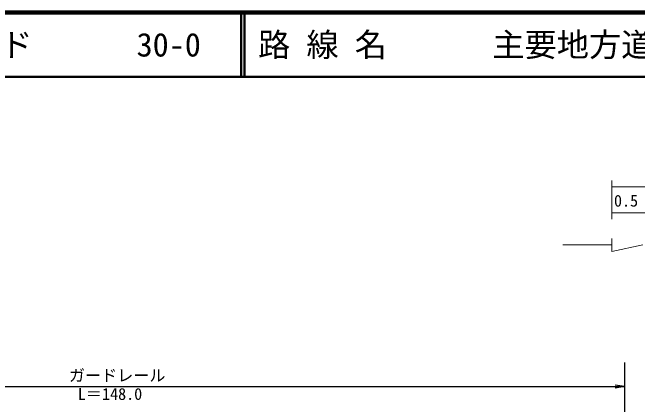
# Model space of a CAD drawing. Units: millimetres, scale not verified. Extents: x 40000 to 680000, y 20000 to 380000.
# Drawn here: x 142258 to 239266, y 319171 to 380000 of the extents above; entities that cross this region are included whole.
import ezdxf
from ezdxf.enums import TextEntityAlignment as Align

# ---------------------------------------------------------------- set-up
doc = ezdxf.new("R2010")
doc.units = ezdxf.units.MM
doc.header["$LTSCALE"] = 1000
for name, color, linetype, lineweight in [('M-STR-HTXT', 7, 'Continuous', 13), ('M-STR-STR3', 7, 'Continuous', 25), ('M-TTL', 2, 'Continuous', 140), ('M-TTL-LINE', 7, 'Continuous', 50)]:
    doc.layers.add(name, color=color, linetype=linetype, lineweight=lineweight)
doc.layers.add('M-TTL-TXT', color=7, linetype='Continuous')
doc.styles.add('ＭＳ ゴシック', font='')
doc.styles.get('ＭＳ ゴシック').set_extended_font_data('MS Gothic')

msp = doc.modelspace()

# ---------------------------------------------------------------- linework, layer by layer
at = {"layer": 'M-STR-HTXT'}
for p, q in [((235261, 347933), (235261, 353933)), ((284718, 352933), (235261, 352933)), ((284718, 348933), (235261, 348933)), ((235261, 342933), (235261, 344933)), ((235261, 343933), (227686, 343933)), ((240074, 343933), (235261, 342933))]:
    msp.add_line(p, q, dxfattribs=at)
at = {"layer": 'M-STR-STR3'}
for p, q in [((237259, 325705), (237259, 309565)), ((237259, 321949), (235810, 322191)), ((96935, 321949), (237259, 321949)), ((237259, 321949), (235810, 321708))]:
    msp.add_line(p, q, dxfattribs=at)
at = {"layer": 'M-TTL'}
msp.add_line((680000, 380000), (40000, 380000), dxfattribs=at)
at = {"layer": 'M-TTL-LINE'}
for p, q in [((177750, 380000), (177750, 370000)), ((178250, 380000), (178250, 370000)), ((40000, 370000), (680000, 370000))]:
    msp.add_line(p, q, dxfattribs=at)

# ---------------------------------------------------------------- texts
at = {"layer": 'M-STR-STR3', "style": 'ＭＳ ゴシック'}
for s, p in [('0.5', (235621, 349325)), ('ガードレール', (151003, 322218)), ('L＝148.0', (152407, 319340))]:
    msp.add_text(s, height=1833, dxfattribs=at).set_placement(p, align=Align.BOTTOM_LEFT)
at = {"layer": 'M-TTL-TXT', "style": 'ＭＳ ゴシック'}
for s, p in [('路 線 名', (180380, 375000)), ('主要地方道山口福栄須佐線', (216734, 375000)), ('図面コード', (120380, 375000)), ('30-0', (161521, 375000))]:
    msp.add_text(s, height=3666, dxfattribs=at).set_placement(p, align=Align.MIDDLE_LEFT)

doc.saveas('drawing.dxf')
